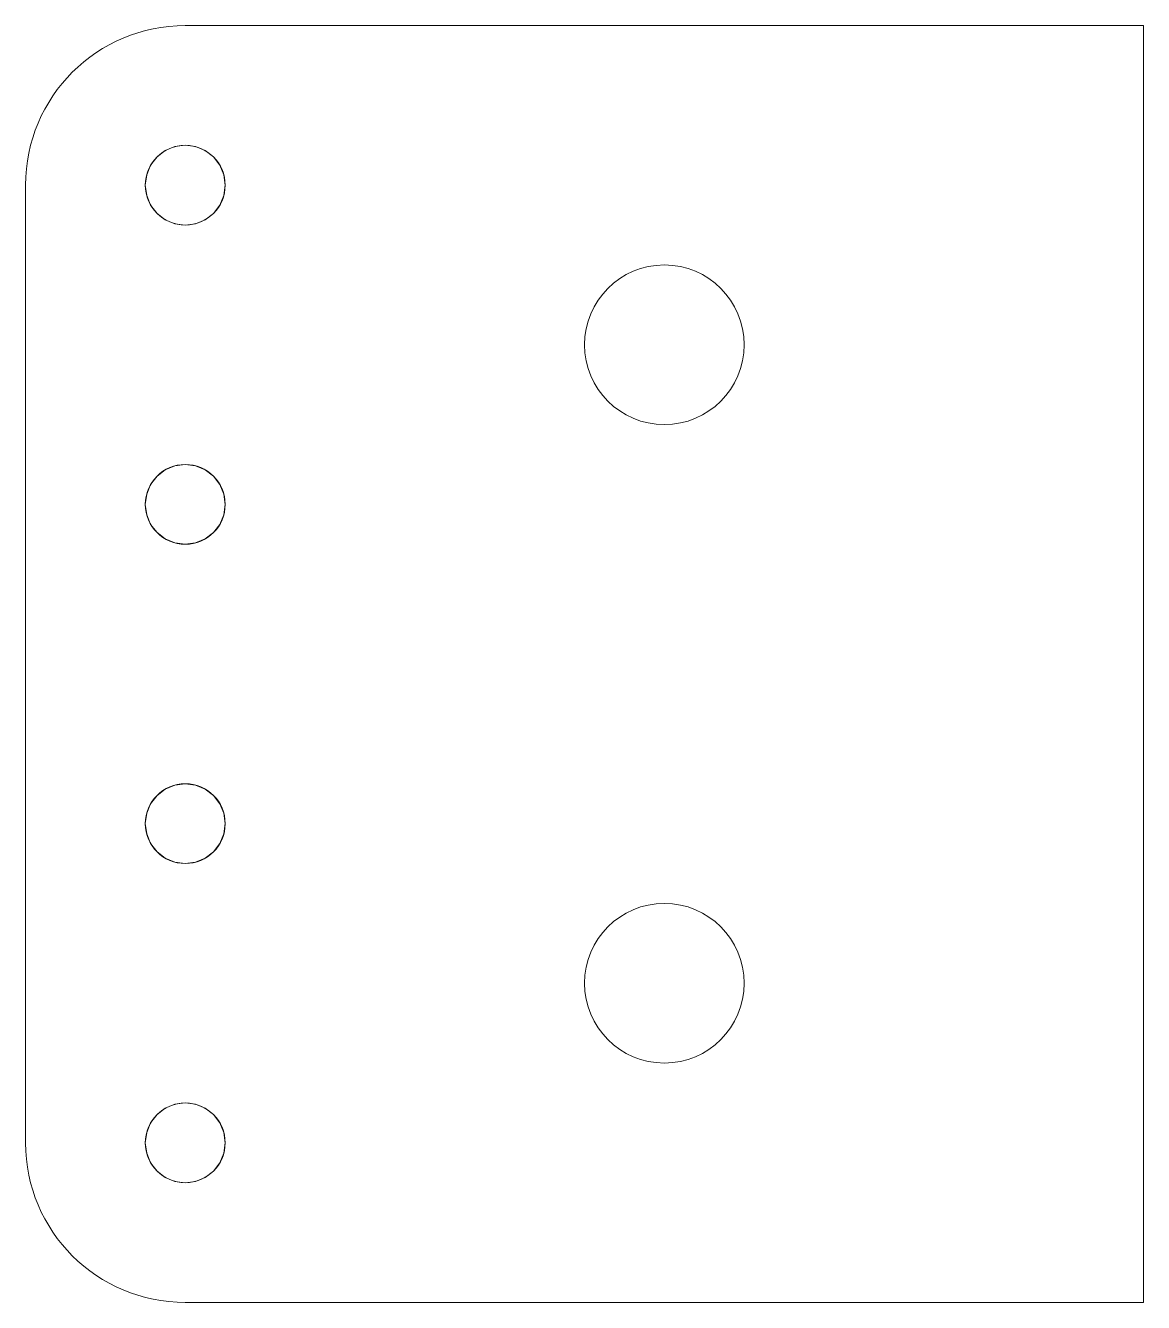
# Model space of a CAD drawing. Header units: inches. Extents: x 119.4 to 154.4, y 93.7 to 133.7.
import ezdxf

# ---------------------------------------------------------------- set-up
doc = ezdxf.new("R2010")
doc.units = ezdxf.units.IN
doc.header["$MEASUREMENT"] = 0
doc.layers.add('Layer 1', color=7, linetype='Continuous')

# ---------------------------------------------------------------- blocks, each defined once
blk = doc.blocks.new('block 2')
at = {"layer": 'Layer 1', "color": 179, "lineweight": 9, "true_color": 0x1d1d1b}
for points in [[(124.442, 129.907), (124.766, 129.865), (125.067, 129.74), (125.326, 129.541), (125.524, 129.282), (125.65, 128.981), (125.692, 128.657), (125.65, 128.334), (125.524, 128.033), (125.326, 127.773), (125.067, 127.575), (124.766, 127.45), (124.442, 127.407), (124.119, 127.45), (123.817, 127.575), (123.558, 127.773), (123.359, 128.033), (123.235, 128.334), (123.192, 128.657), (123.235, 128.981), (123.359, 129.282), (123.558, 129.541), (123.817, 129.74), (124.119, 129.865), (124.442, 129.907)], [(124.442, 129.907), (124.442, 129.907)], [(125.326, 119.541), (125.524, 119.282), (125.65, 118.981), (125.692, 118.657), (125.65, 118.334), (125.524, 118.032), (125.326, 117.773), (125.067, 117.575), (124.766, 117.45), (124.442, 117.407), (124.119, 117.45), (123.817, 117.575), (123.558, 117.773), (123.359, 118.032), (123.235, 118.334), (123.192, 118.657), (123.235, 118.981), (123.359, 119.282), (123.558, 119.541), (123.817, 119.74), (124.119, 119.865), (124.442, 119.907), (124.766, 119.865), (125.067, 119.74), (125.326, 119.541)], [(125.326, 119.541), (125.326, 119.541)], [(123.558, 107.773), (123.359, 108.032), (123.235, 108.333), (123.192, 108.657), (123.235, 108.98), (123.359, 109.282), (123.558, 109.541), (123.817, 109.74), (124.119, 109.864), (124.442, 109.907), (124.766, 109.864), (125.067, 109.74), (125.326, 109.541), (125.524, 109.282), (125.65, 108.98), (125.692, 108.657), (125.65, 108.333), (125.524, 108.032), (125.326, 107.773), (125.067, 107.574), (124.766, 107.45), (124.442, 107.407), (124.119, 107.45), (123.817, 107.574), (123.558, 107.773)], [(123.558, 107.773), (123.558, 107.773)], [(123.192, 98.657), (123.235, 98.981), (123.359, 99.282), (123.558, 99.541), (123.817, 99.739), (124.119, 99.865), (124.442, 99.907), (124.766, 99.865), (125.067, 99.739), (125.326, 99.541), (125.524, 99.282), (125.65, 98.981), (125.692, 98.657), (125.65, 98.334), (125.524, 98.032), (125.326, 97.773), (125.067, 97.574), (124.766, 97.45), (124.442, 97.407), (124.119, 97.45), (123.817, 97.574), (123.558, 97.773), (123.359, 98.032), (123.235, 98.334), (123.192, 98.657)], [(123.192, 98.657), (123.192, 98.657)]]:
    blk.add_lwpolyline(points, dxfattribs=at)
for points, knots in [([(119.442, 98.658), (119.442, 95.896), (121.681, 93.657), (124.442, 93.657), (124.442, 93.657), (154.442, 93.657), (154.442, 93.657), (154.442, 93.657), (154.442, 133.658), (154.442, 133.658), (154.442, 133.658), (124.442, 133.658), (124.442, 133.658), (121.681, 133.658), (119.442, 131.419), (119.442, 128.657), (119.442, 128.657), (119.442, 98.658), (119.442, 98.658)], [0, 0, 0, 0, 1, 1, 1, 2, 2, 2, 3, 3, 3, 4, 4, 4, 5, 5, 5, 6, 6, 6, 6]), ([(125.692, 128.657), (125.692, 127.967), (125.133, 127.408), (124.442, 127.408), (123.752, 127.408), (123.192, 127.967), (123.192, 128.657), (123.192, 129.348), (123.752, 129.907), (124.442, 129.907), (125.133, 129.907), (125.692, 129.348), (125.692, 128.657)], [0, 0, 0, 0, 1, 1, 1, 2, 2, 2, 3, 3, 3, 4, 4, 4, 4]), ([(141.942, 123.657), (141.942, 122.277), (140.822, 121.157), (139.442, 121.157), (138.061, 121.157), (136.942, 122.277), (136.942, 123.657), (136.942, 125.038), (138.061, 126.158), (139.442, 126.158), (140.822, 126.158), (141.942, 125.038), (141.942, 123.657)], [0, 0, 0, 0, 1, 1, 1, 2, 2, 2, 3, 3, 3, 4, 4, 4, 4]), ([(125.692, 118.657), (125.692, 117.967), (125.133, 117.407), (124.442, 117.407), (123.752, 117.407), (123.192, 117.967), (123.192, 118.657), (123.192, 119.347), (123.752, 119.908), (124.442, 119.908), (125.133, 119.908), (125.692, 119.347), (125.692, 118.657)], [0, 0, 0, 0, 1, 1, 1, 2, 2, 2, 3, 3, 3, 4, 4, 4, 4]), ([(125.692, 108.657), (125.692, 107.967), (125.133, 107.407), (124.442, 107.407), (123.752, 107.407), (123.192, 107.967), (123.192, 108.657), (123.192, 109.348), (123.752, 109.907), (124.442, 109.907), (125.133, 109.907), (125.692, 109.348), (125.692, 108.657)], [0, 0, 0, 0, 1, 1, 1, 2, 2, 2, 3, 3, 3, 4, 4, 4, 4]), ([(141.942, 103.658), (141.942, 102.277), (140.822, 101.157), (139.442, 101.157), (138.061, 101.157), (136.942, 102.277), (136.942, 103.658), (136.942, 105.039), (138.061, 106.158), (139.442, 106.158), (140.822, 106.158), (141.942, 105.039), (141.942, 103.658)], [0, 0, 0, 0, 1, 1, 1, 2, 2, 2, 3, 3, 3, 4, 4, 4, 4]), ([(125.692, 98.657), (125.692, 97.967), (125.133, 97.407), (124.442, 97.407), (123.752, 97.407), (123.192, 97.967), (123.192, 98.657), (123.192, 99.347), (123.752, 99.907), (124.442, 99.907), (125.133, 99.907), (125.692, 99.347), (125.692, 98.657)], [0, 0, 0, 0, 1, 1, 1, 2, 2, 2, 3, 3, 3, 4, 4, 4, 4])]:
    blk.add_open_spline(points, degree=3, knots=knots, dxfattribs=at)

msp = doc.modelspace()

# ---------------------------------------------------------------- block references
at = {"layer": 'Layer 1'}
msp.add_blockref('block 2', (0, 0), dxfattribs=at)

doc.saveas('drawing.dxf')
